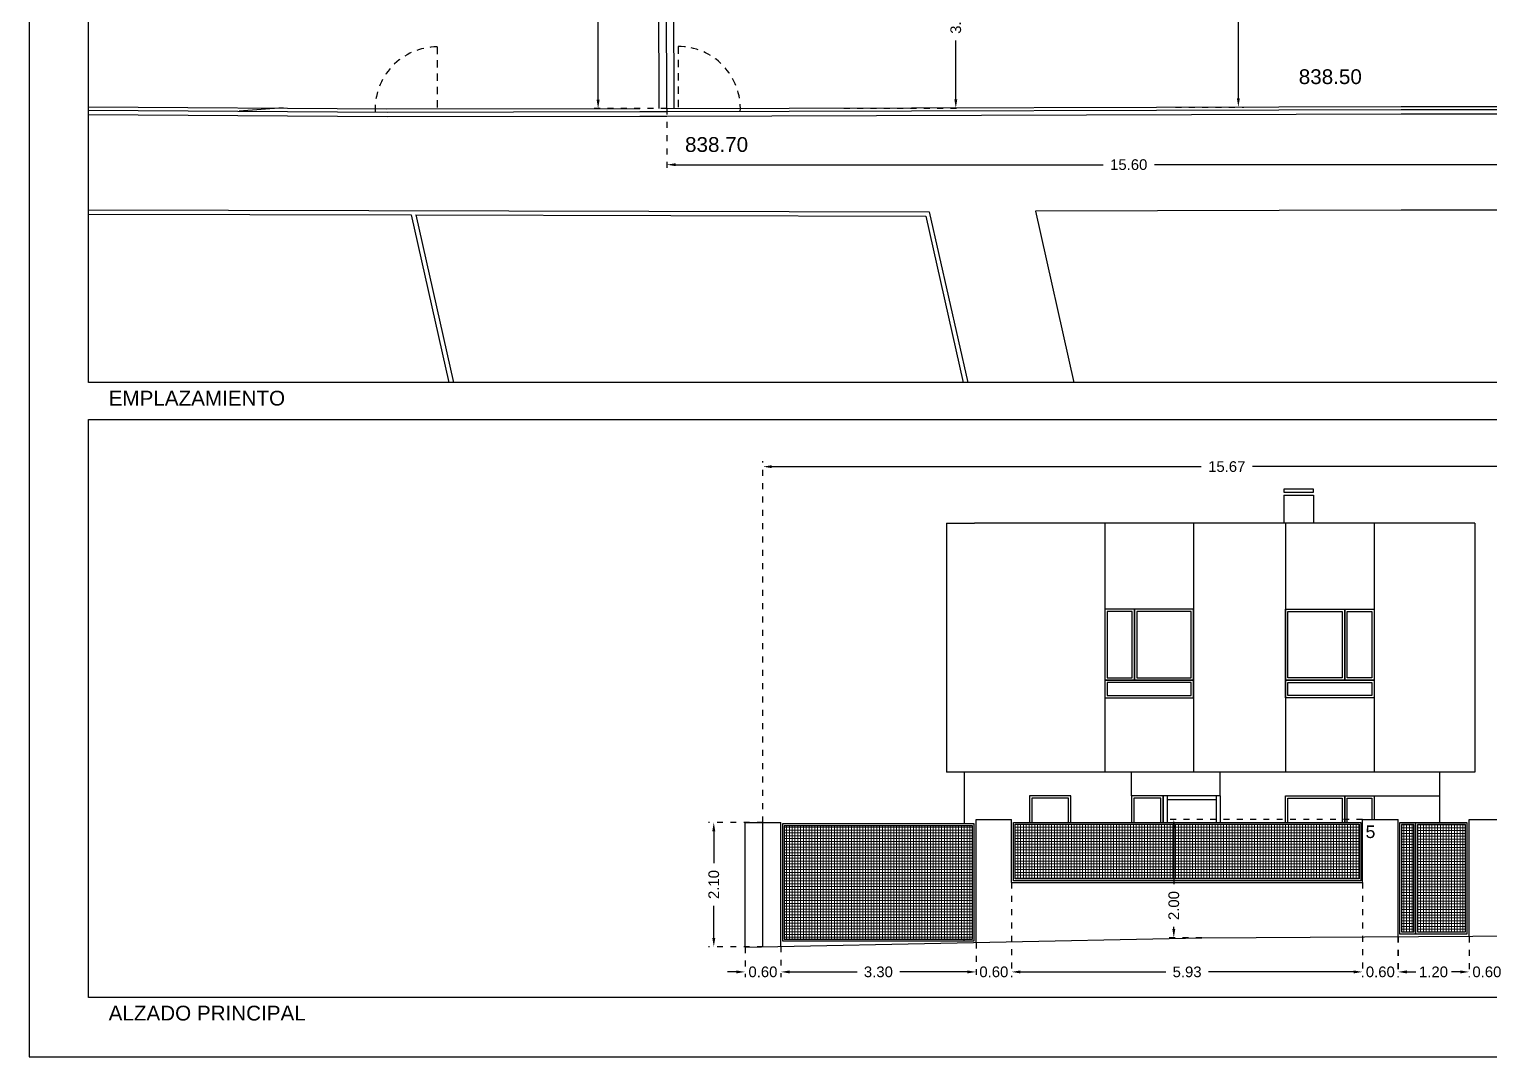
# Model space of a CAD drawing. Header units: millimetres. Extents: x 441061 to 442903, y 4515148 to 4515613.
# Drawn here: x 442407.15 to 442431.82, y 4515512.45 to 4515529.79 of the extents above; entities that cross this region are included whole.
import ezdxf
from ezdxf.enums import TextEntityAlignment as Align

# ---------------------------------------------------------------- set-up
doc = ezdxf.new("R2010")
doc.units = ezdxf.units.MM
for name, pattern in [('CONTINUA', [0]), ('PUNTOS2', [0.125, 0, -0.125]), ('RAYITAS', [0.375, 0.25, -0.125])]:
    doc.linetypes.add(name, pattern=pattern)
for name, color, linetype in [('01_alzado', 5, 'CONTINUA'), ('01_cotas', 254, 'Continuous'), ('01_ejes', 10, 'Continuous'), ('01_implantación', 5, 'Continuous'), ('01_piscinas', 254, 'Continuous'), ('01_proyección', 4, 'RAYITAS'), ('01_retranqueo', 250, 'Continuous'), ('01_seccion', 7, 'CONTINUA'), ('01_textos', 7, 'Continuous'), ('01_urb interior', 4, 'Continuous'), ('01_verjas', 254, 'Continuous')]:
    doc.layers.add(name, color=color, linetype=linetype)
doc.layers.add('01_cartela', color=6, linetype='Continuous', plot=False)
doc.layers.add('01_muebles_B', color=254, linetype='Continuous', lineweight=5)
doc.styles.add('Estilo1', font='swissel.ttf')
doc.styles.add('NIEVES2', font='sanss___.ttf')
doc.styles.add('ROMANS', font='romans')
doc.dimstyles.new('DECIMAL-50', dxfattribs={"dimtxt": 0.08, "dimasz": 0.15, "dimexe": 0.09, "dimexo": 0, "dimgap": 0.09, "dimtad": 0, "dimzin": 0, "dimdsep": 46, "dimtxsty": 'ROMANS', "dimcen": 0.09, "dimclrt": 6, "dimadec": 0, "dimazin": 0, "dimtfac": 1.38, "dimtix": 1, "dimtofl": 0, "dimtmove": 2, "dimatfit": 3, "dimldrblk": 'OBLIQUE', "dimfxl": 1, "dimtolj": 1, "dimtzin": 0, "dimarcsym": 0})
pattern_1 = [(90, (-35.0782, -0.007016), (-0.047625, 1e-17), []), (180, (-35.0782, -0.007016), (-1e-17, -0.047625), [])]
pattern_2 = [(90, (174.572723, 0), (-0.047625, 1e-17), []), (180, (174.572723, 0), (-1e-17, -0.047625), [])]

# ---------------------------------------------------------------- blocks, each defined once
blk = doc.blocks.new('*D271')
at = {"layer": '01_cotas', "color": 0, "linetype": 'PUNTOS2', "lineweight": -2, "transparency": 16777216}
for p, q in [((442417.919, 4515528.454), (442417.919, 4515527.418)), ((442433.523, 4515528.489), (442433.523, 4515527.418))]:
    blk.add_line(p, q, dxfattribs=at)
at = {"layer": '01_cotas', "color": 0, "lineweight": -2, "transparency": 16777216}
for p, q in [((442418.069, 4515527.508), (442425.287, 4515527.508)), ((442433.373, 4515527.508), (442426.156, 4515527.508))]:
    blk.add_line(p, q, dxfattribs=at)
at = {"layer": '01_cotas', "color": 0, "transparency": 16777216}
for points in [[(442418.069, 4515527.533), (442418.069, 4515527.483), (442417.919, 4515527.508)], [(442433.373, 4515527.533), (442433.373, 4515527.483), (442433.523, 4515527.508)]]:
    blk.add_solid(points, dxfattribs=at)
at = {"layer": '01_cotas', "color": 7, "transparency": 16777216, "insert": (442425.721, 4515527.508), "char_height": 0.18, "attachment_point": 5, "style": 'Estilo1'}
blk.add_mtext('\\A1;15.60', dxfattribs=at)
blk = doc.blocks.new('*D272')
at = {"layer": '01_cotas', "color": 0, "linetype": 'PUNTOS2', "lineweight": -2, "transparency": 16777216}
for p, q in [((442417.856, 4515548.467), (442416.669, 4515548.467)), ((442417.919, 4515528.454), (442416.669, 4515528.454))]:
    blk.add_line(p, q, dxfattribs=at)
at = {"layer": '01_cotas', "color": 0, "lineweight": -2, "transparency": 16777216}
for p, q in [((442416.759, 4515548.317), (442416.759, 4515538.875)), ((442416.759, 4515528.604), (442416.759, 4515538.046))]:
    blk.add_line(p, q, dxfattribs=at)
at = {"layer": '01_cotas', "color": 0, "transparency": 16777216}
for points in [[(442416.734, 4515548.317), (442416.784, 4515548.317), (442416.759, 4515548.467)], [(442416.734, 4515528.604), (442416.784, 4515528.604), (442416.759, 4515528.454)]]:
    blk.add_solid(points, dxfattribs=at)
at = {"layer": '01_cotas', "color": 7, "transparency": 16777216, "insert": (442416.759, 4515538.461), "char_height": 0.18, "attachment_point": 5, "rotation": 90, "style": 'Estilo1'}
blk.add_mtext('\\A1;20.01', dxfattribs=at)
blk = doc.blocks.new('*D275')
at = {"layer": '01_cotas', "color": 0, "linetype": 'PUNTOS2', "lineweight": -2, "transparency": 16777216}
for p, q in [((442420.903, 4515531.462), (442422.891, 4515531.462)), ((442420.912, 4515528.462), (442422.891, 4515528.462))]:
    blk.add_line(p, q, dxfattribs=at)
at = {"layer": '01_cotas', "color": 0, "lineweight": -2, "transparency": 16777216}
for p, q in [((442422.801, 4515531.312), (442422.801, 4515530.322)), ((442422.801, 4515528.612), (442422.801, 4515529.602))]:
    blk.add_line(p, q, dxfattribs=at)
at = {"layer": '01_cotas', "color": 0, "transparency": 16777216}
for points in [[(442422.776, 4515531.312), (442422.826, 4515531.312), (442422.801, 4515531.462)], [(442422.776, 4515528.612), (442422.826, 4515528.612), (442422.801, 4515528.462)]]:
    blk.add_solid(points, dxfattribs=at)
at = {"layer": '01_cotas', "color": 7, "transparency": 16777216, "insert": (442422.801, 4515529.962), "char_height": 0.18, "attachment_point": 5, "rotation": 90, "style": 'Estilo1'}
blk.add_mtext('\\A1;3.00', dxfattribs=at)
blk = doc.blocks.new('*D276')
at = {"layer": '01_cotas', "color": 0, "linetype": 'PUNTOS2', "lineweight": -2, "transparency": 16777216}
for p, q in [((442426.498, 4515533.378), (442427.663, 4515533.378)), ((442426.512, 4515528.478), (442427.663, 4515528.478))]:
    blk.add_line(p, q, dxfattribs=at)
at = {"layer": '01_cotas', "color": 0, "lineweight": -2, "transparency": 16777216}
for p, q in [((442427.573, 4515533.228), (442427.573, 4515531.289)), ((442427.573, 4515528.628), (442427.573, 4515530.566))]:
    blk.add_line(p, q, dxfattribs=at)
at = {"layer": '01_cotas', "color": 0, "transparency": 16777216}
for points in [[(442427.548, 4515533.228), (442427.598, 4515533.228), (442427.573, 4515533.378)], [(442427.548, 4515528.628), (442427.598, 4515528.628), (442427.573, 4515528.478)]]:
    blk.add_solid(points, dxfattribs=at)
at = {"layer": '01_cotas', "color": 7, "transparency": 16777216, "insert": (442427.573, 4515530.928), "char_height": 0.18, "attachment_point": 5, "rotation": 90, "style": 'Estilo1'}
blk.add_mtext('\\A1;4.90', dxfattribs=at)
blk = doc.blocks.new('*D539')
at = {"layer": '01_cotas', "color": 0, "linetype": 'PUNTOS2', "lineweight": -2, "transparency": 16777216}
for p, q in [((442429.671, 4515516.455), (442426.393, 4515516.455)), ((442426.956, 4515514.455), (442426.393, 4515514.455))]:
    blk.add_line(p, q, dxfattribs=at)
at = {"layer": '01_cotas', "color": 0, "lineweight": -2, "transparency": 16777216}
for p, q in [((442426.483, 4515516.305), (442426.483, 4515515.36)), ((442426.483, 4515514.605), (442426.483, 4515514.639))]:
    blk.add_line(p, q, dxfattribs=at)
at = {"layer": '01_cotas', "color": 0, "transparency": 16777216}
for points in [[(442426.458, 4515516.305), (442426.508, 4515516.305), (442426.483, 4515516.455)], [(442426.458, 4515514.605), (442426.508, 4515514.605), (442426.483, 4515514.455)]]:
    blk.add_solid(points, dxfattribs=at)
at = {"layer": '01_cotas', "color": 7, "transparency": 16777216, "insert": (442426.483, 4515515), "char_height": 0.18, "attachment_point": 5, "rotation": 90, "style": 'Estilo1'}
blk.add_mtext('\\A1;2.00', dxfattribs=at)
blk = doc.blocks.new('*D540')
at = {"layer": '01_cotas', "color": 0, "linetype": 'PUNTOS2', "lineweight": -2, "transparency": 16777216}
for p, q in [((442419.543, 4515516.405), (442419.543, 4515522.5)), ((442435.211, 4515516.605), (442435.211, 4515522.5))]:
    blk.add_line(p, q, dxfattribs=at)
at = {"layer": '01_cotas', "color": 0, "lineweight": -2, "transparency": 16777216}
for p, q in [((442419.693, 4515522.41), (442426.946, 4515522.41)), ((442435.061, 4515522.41), (442427.809, 4515522.41))]:
    blk.add_line(p, q, dxfattribs=at)
at = {"layer": '01_cotas', "color": 0, "transparency": 16777216}
for points in [[(442419.693, 4515522.435), (442419.693, 4515522.385), (442419.543, 4515522.41)], [(442435.061, 4515522.435), (442435.061, 4515522.385), (442435.211, 4515522.41)]]:
    blk.add_solid(points, dxfattribs=at)
at = {"layer": '01_cotas', "color": 7, "transparency": 16777216, "insert": (442427.377, 4515522.41), "char_height": 0.18, "attachment_point": 5, "style": 'Estilo1'}
blk.add_mtext('\\A1;15.67', dxfattribs=at)
blk = doc.blocks.new('*D541')
at = {"layer": '01_cotas', "color": 0, "linetype": 'PUNTOS2', "lineweight": -2, "transparency": 16777216}
for p, q in [((442419.543, 4515516.405), (442418.623, 4515516.405)), ((442419.543, 4515514.305), (442418.623, 4515514.305))]:
    blk.add_line(p, q, dxfattribs=at)
at = {"layer": '01_cotas', "color": 0, "lineweight": -2, "transparency": 16777216}
for p, q in [((442418.713, 4515516.255), (442418.713, 4515515.715)), ((442418.713, 4515514.455), (442418.713, 4515514.995))]:
    blk.add_line(p, q, dxfattribs=at)
at = {"layer": '01_cotas', "color": 0, "transparency": 16777216}
for points in [[(442418.688, 4515516.255), (442418.738, 4515516.255), (442418.713, 4515516.405)], [(442418.688, 4515514.455), (442418.738, 4515514.455), (442418.713, 4515514.305)]]:
    blk.add_solid(points, dxfattribs=at)
at = {"layer": '01_cotas', "color": 7, "transparency": 16777216, "insert": (442418.713, 4515515.355), "char_height": 0.18, "attachment_point": 5, "rotation": 90, "style": 'Estilo1'}
blk.add_mtext('\\A1;2.10', dxfattribs=at)
blk = doc.blocks.new('*D543')
at = {"layer": '01_cotas', "color": 0, "linetype": 'PUNTOS2', "lineweight": -2, "transparency": 16777216}
for p, q in [((442419.243, 4515514.299), (442419.243, 4515513.79)), ((442419.843, 4515514.311), (442419.843, 4515513.79))]:
    blk.add_line(p, q, dxfattribs=at)
at = {"layer": '01_cotas', "color": 0, "lineweight": -2, "transparency": 16777216}
for p, q in [((442419.093, 4515513.88), (442418.943, 4515513.88)), ((442419.993, 4515513.88), (442420.143, 4515513.88))]:
    blk.add_line(p, q, dxfattribs=at)
at = {"layer": '01_cotas', "color": 0, "transparency": 16777216}
for points in [[(442419.093, 4515513.905), (442419.093, 4515513.855), (442419.243, 4515513.88)], [(442419.993, 4515513.905), (442419.993, 4515513.855), (442419.843, 4515513.88)]]:
    blk.add_solid(points, dxfattribs=at)
at = {"layer": '01_cotas', "color": 7, "transparency": 16777216, "insert": (442419.543, 4515513.88), "char_height": 0.18, "attachment_point": 5, "style": 'Estilo1'}
blk.add_mtext('\\A1;0.60', dxfattribs=at)
blk = doc.blocks.new('*D544')
at = {"layer": '01_cotas', "color": 0, "linetype": 'PUNTOS2', "lineweight": -2, "transparency": 16777216}
for p, q in [((442419.843, 4515514.311), (442419.843, 4515513.79)), ((442423.143, 4515514.378), (442423.143, 4515513.79))]:
    blk.add_line(p, q, dxfattribs=at)
at = {"layer": '01_cotas', "color": 0, "lineweight": -2, "transparency": 16777216}
for p, q in [((442419.993, 4515513.88), (442421.133, 4515513.88)), ((442422.993, 4515513.88), (442421.854, 4515513.88))]:
    blk.add_line(p, q, dxfattribs=at)
at = {"layer": '01_cotas', "color": 0, "transparency": 16777216}
for points in [[(442419.993, 4515513.905), (442419.993, 4515513.855), (442419.843, 4515513.88)], [(442422.993, 4515513.905), (442422.993, 4515513.855), (442423.143, 4515513.88)]]:
    blk.add_solid(points, dxfattribs=at)
at = {"layer": '01_cotas', "color": 7, "transparency": 16777216, "insert": (442421.493, 4515513.88), "char_height": 0.18, "attachment_point": 5, "style": 'Estilo1'}
blk.add_mtext('\\A1;3.30', dxfattribs=at)
blk = doc.blocks.new('*D545')
at = {"layer": '01_cotas', "color": 0, "linetype": 'PUNTOS2', "lineweight": -2, "transparency": 16777216}
for p, q in [((442423.743, 4515515.39), (442423.743, 4515513.79)), ((442423.143, 4515514.378), (442423.143, 4515513.79))]:
    blk.add_line(p, q, dxfattribs=at)
at = {"layer": '01_cotas', "color": 0, "lineweight": -2, "transparency": 16777216}
for p, q in [((442422.993, 4515513.88), (442422.843, 4515513.88)), ((442423.893, 4515513.88), (442424.043, 4515513.88))]:
    blk.add_line(p, q, dxfattribs=at)
at = {"layer": '01_cotas', "color": 0, "transparency": 16777216}
for points in [[(442422.993, 4515513.905), (442422.993, 4515513.855), (442423.143, 4515513.88)], [(442423.893, 4515513.905), (442423.893, 4515513.855), (442423.743, 4515513.88)]]:
    blk.add_solid(points, dxfattribs=at)
at = {"layer": '01_cotas', "color": 7, "transparency": 16777216, "insert": (442423.443, 4515513.88), "char_height": 0.18, "attachment_point": 5, "style": 'Estilo1'}
blk.add_mtext('\\A1;0.60', dxfattribs=at)
blk = doc.blocks.new('*D546')
at = {"layer": '01_cotas', "color": 0, "linetype": 'PUNTOS2', "lineweight": -2, "transparency": 16777216}
for p, q in [((442423.743, 4515515.39), (442423.743, 4515513.79)), ((442429.671, 4515515.39), (442429.671, 4515513.79))]:
    blk.add_line(p, q, dxfattribs=at)
at = {"layer": '01_cotas', "color": 0, "lineweight": -2, "transparency": 16777216}
for p, q in [((442423.893, 4515513.88), (442426.347, 4515513.88)), ((442429.521, 4515513.88), (442427.067, 4515513.88))]:
    blk.add_line(p, q, dxfattribs=at)
at = {"layer": '01_cotas', "color": 0, "transparency": 16777216}
for points in [[(442423.893, 4515513.905), (442423.893, 4515513.855), (442423.743, 4515513.88)], [(442429.521, 4515513.905), (442429.521, 4515513.855), (442429.671, 4515513.88)]]:
    blk.add_solid(points, dxfattribs=at)
at = {"layer": '01_cotas', "color": 7, "transparency": 16777216, "insert": (442426.707, 4515513.88), "char_height": 0.18, "attachment_point": 5, "style": 'Estilo1'}
blk.add_mtext('\\A1;5.93', dxfattribs=at)
blk = doc.blocks.new('*D547')
at = {"layer": '01_cotas', "color": 0, "linetype": 'PUNTOS2', "lineweight": -2, "transparency": 16777216}
for p, q in [((442429.671, 4515515.39), (442429.671, 4515513.79)), ((442430.271, 4515514.475), (442430.271, 4515513.79))]:
    blk.add_line(p, q, dxfattribs=at)
at = {"layer": '01_cotas', "color": 0, "lineweight": -2, "transparency": 16777216}
for p, q in [((442429.521, 4515513.88), (442429.371, 4515513.88)), ((442430.421, 4515513.88), (442430.571, 4515513.88))]:
    blk.add_line(p, q, dxfattribs=at)
at = {"layer": '01_cotas', "color": 0, "transparency": 16777216}
for points in [[(442429.521, 4515513.905), (442429.521, 4515513.855), (442429.671, 4515513.88)], [(442430.421, 4515513.905), (442430.421, 4515513.855), (442430.271, 4515513.88)]]:
    blk.add_solid(points, dxfattribs=at)
at = {"layer": '01_cotas', "color": 7, "transparency": 16777216, "insert": (442429.971, 4515513.88), "char_height": 0.18, "attachment_point": 5, "style": 'Estilo1'}
blk.add_mtext('\\A1;0.60', dxfattribs=at)
blk = doc.blocks.new('*D548')
at = {"layer": '01_cotas', "color": 0, "linetype": 'PUNTOS2', "lineweight": -2, "transparency": 16777216}
for p, q in [((442430.267, 4515514.475), (442430.267, 4515513.79)), ((442431.471, 4515514.475), (442431.471, 4515513.79))]:
    blk.add_line(p, q, dxfattribs=at)
at = {"layer": '01_cotas', "color": 0, "lineweight": -2, "transparency": 16777216}
for p, q in [((442430.417, 4515513.88), (442430.516, 4515513.88)), ((442431.321, 4515513.88), (442431.223, 4515513.88))]:
    blk.add_line(p, q, dxfattribs=at)
at = {"layer": '01_cotas', "color": 0, "transparency": 16777216}
for points in [[(442430.417, 4515513.905), (442430.417, 4515513.855), (442430.267, 4515513.88)], [(442431.321, 4515513.905), (442431.321, 4515513.855), (442431.471, 4515513.88)]]:
    blk.add_solid(points, dxfattribs=at)
at = {"layer": '01_cotas', "color": 7, "transparency": 16777216, "insert": (442430.869, 4515513.88), "char_height": 0.18, "attachment_point": 5, "style": 'Estilo1'}
blk.add_mtext('\\A1;1.20', dxfattribs=at)
blk = doc.blocks.new('*D549')
at = {"layer": '01_cotas', "color": 0, "linetype": 'PUNTOS2', "lineweight": -2, "transparency": 16777216}
for p, q in [((442432.071, 4515515.39), (442432.071, 4515513.79)), ((442431.471, 4515514.475), (442431.471, 4515513.79))]:
    blk.add_line(p, q, dxfattribs=at)
at = {"layer": '01_cotas', "color": 0, "lineweight": -2, "transparency": 16777216}
for p, q in [((442431.321, 4515513.88), (442431.171, 4515513.88)), ((442432.221, 4515513.88), (442432.371, 4515513.88))]:
    blk.add_line(p, q, dxfattribs=at)
at = {"layer": '01_cotas', "color": 0, "transparency": 16777216}
for points in [[(442431.321, 4515513.905), (442431.321, 4515513.855), (442431.471, 4515513.88)], [(442432.221, 4515513.905), (442432.221, 4515513.855), (442432.071, 4515513.88)]]:
    blk.add_solid(points, dxfattribs=at)
at = {"layer": '01_cotas', "color": 7, "transparency": 16777216, "insert": (442431.771, 4515513.88), "char_height": 0.18, "attachment_point": 5, "style": 'Estilo1'}
blk.add_mtext('\\A1;0.60', dxfattribs=at)

msp = doc.modelspace()

# ---------------------------------------------------------------- hatches: boundary and pattern name
at = {"layer": '01_muebles_B'}
h = msp.add_hatch(dxfattribs=at)
h.set_pattern_fill('ANSI37', color=256, scale=0.015, angle=45)
h.set_pattern_definition(pattern_2)
h.paths.add_polyline_path([(442419.903, 4515514.433), (442423.083, 4515514.433), (442423.083, 4515516.348), (442419.903, 4515516.348)])
h = msp.add_hatch(dxfattribs=at)
h.set_pattern_fill('ANSI37', color=256, scale=0.015, angle=45)
h.set_pattern_definition(pattern_2)
h.paths.add_polyline_path([(442423.803, 4515516.375), (442429.611, 4515516.375), (442429.611, 4515515.45), (442423.803, 4515515.45)])
h = msp.add_hatch(dxfattribs=at)
h.set_pattern_fill('ANSI37', color=256, scale=0.015, angle=45)
h.set_pattern_definition(pattern_1)
h.paths.add_polyline_path([(442430.327, 4515514.554), (442430.537, 4515514.554), (442430.537, 4515516.368), (442430.327, 4515516.368)])
h = msp.add_hatch(dxfattribs=at)
h.set_pattern_fill('ANSI37', color=256, scale=0.015, angle=45)
h.set_pattern_definition(pattern_1)
h.paths.add_polyline_path([(442431.407, 4515516.368), (442430.597, 4515516.368), (442430.597, 4515514.554), (442431.407, 4515514.554)])

# ---------------------------------------------------------------- linework, layer by layer
at = {"layer": '01_alzado'}
for p, q in [((442428.343, 4515521.931, 0), (442428.843, 4515521.931, 0)), ((442428.343, 4515521.931, 0), (442428.343, 4515521.455, 0)), ((442428.843, 4515521.931, 0), (442428.843, 4515521.455, 0)), ((442422.643, 4515521.455, 0), (442423.118, 4515521.455, 0)), ((442422.643, 4515521.455, 0), (442422.643, 4515517.255, 0)), ((442431.568, 4515521.455, 0), (442423.118, 4515521.455, 0)), ((442425.318, 4515521.455, 0), (442425.318, 4515517.255, 0)), ((442426.818, 4515521.455, 0), (442426.818, 4515517.255, 0)), ((442428.368, 4515521.455, 0), (442428.368, 4515517.255, 0)), ((442429.868, 4515521.455, 0), (442429.868, 4515517.255, 0)), ((442431.568, 4515521.455, 0), (442431.568, 4515517.255, 0)), ((442431.568, 4515517.255, 0), (442422.643, 4515517.255, 0)), ((442422.943, 4515517.255, 0), (442422.943, 4515516.378, 0)), ((442425.768, 4515516.855, 0), (442425.768, 4515517.255, 0)), ((442427.268, 4515516.855, 0), (442427.268, 4515517.255, 0)), ((442430.968, 4515517.255, 0), (442430.968, 4515516.398, 0)), ((442425.768, 4515516.855, 0), (442425.768, 4515516.405, 0)), ((442427.268, 4515516.855, 0), (442425.768, 4515516.855, 0)), ((442426.303, 4515516.855, 0), (442426.303, 4515516.405, 0)), ((442427.198, 4515516.855, 0), (442426.373, 4515516.855, 0)), ((442426.373, 4515516.855, 0), (442426.373, 4515516.405, 0)), ((442427.198, 4515516.785, 0), (442426.373, 4515516.785, 0)), ((442427.198, 4515516.855, 0), (442427.198, 4515516.405, 0)), ((442427.268, 4515516.855, 0), (442427.268, 4515516.405, 0)), ((442429.868, 4515516.855, 0), (442430.969, 4515516.855, 0)), ((442422.943, 4515514.403, 0), (442422.943, 4515514.42, 0))]:
    msp.add_line(p, q, dxfattribs=at)
at = {"layer": '01_alzado', "elevation": 0}
for points in [[(442408.15, 4515554.517), (442444.917, 4515554.517), (442444.917, 4515523.829), (442408.15, 4515523.829)], [(442408.15, 4515523.204), (442444.917, 4515523.204), (442444.917, 4515513.447), (442408.15, 4515513.447)], [(442428.843, 4515522.029), (442428.343, 4515522.029), (442428.343, 4515521.98), (442428.843, 4515521.98)]]:
    msp.add_lwpolyline(points, close=True, dxfattribs=at)
at = {"layer": '01_alzado', "color": 5, "elevation": 0}
for points in [[(442425.818, 4515520.005), (442425.318, 4515520.005), (442425.318, 4515518.805), (442425.818, 4515518.805)], [(442426.818, 4515520.005), (442425.818, 4515520.005), (442425.818, 4515518.805), (442426.818, 4515518.805)], [(442428.369, 4515520.005), (442429.369, 4515520.005), (442429.369, 4515518.805), (442428.369, 4515518.805)], [(442429.369, 4515520.005), (442429.869, 4515520.005), (442429.869, 4515518.805), (442429.369, 4515518.805)], [(442426.818, 4515518.805), (442425.319, 4515518.805), (442425.319, 4515518.505), (442426.818, 4515518.505)], [(442428.369, 4515518.805), (442429.868, 4515518.805), (442429.868, 4515518.505), (442428.369, 4515518.505)]]:
    msp.add_lwpolyline(points, close=True, dxfattribs=at)
at = {"layer": '01_alzado', "color": 254, "elevation": 0}
for points in [[(442425.778, 4515519.965), (442425.358, 4515519.965), (442425.358, 4515518.845), (442425.778, 4515518.845)], [(442426.778, 4515519.965), (442425.858, 4515519.965), (442425.858, 4515518.845), (442426.778, 4515518.845)], [(442428.409, 4515519.965), (442429.329, 4515519.965), (442429.329, 4515518.845), (442428.409, 4515518.845)], [(442429.409, 4515519.965), (442429.829, 4515519.965), (442429.829, 4515518.845), (442429.409, 4515518.845)], [(442426.778, 4515518.765), (442425.359, 4515518.765), (442425.359, 4515518.545), (442426.778, 4515518.545)], [(442428.409, 4515518.765), (442429.828, 4515518.765), (442429.828, 4515518.545), (442428.409, 4515518.545)]]:
    msp.add_lwpolyline(points, close=True, dxfattribs=at)
at = {"layer": '01_alzado', "color": 5, "elevation": 0}
for points in [[(442424.743, 4515516.405), (442424.743, 4515516.855), (442424.043, 4515516.855), (442424.043, 4515516.405)], [(442428.369, 4515516.405), (442428.369, 4515516.855), (442429.369, 4515516.855), (442429.369, 4515516.405)], [(442429.369, 4515516.405), (442429.369, 4515516.855), (442429.869, 4515516.855), (442429.869, 4515516.455)]]:
    msp.add_lwpolyline(points, dxfattribs=at)
at = {"layer": '01_alzado', "color": 254, "elevation": 0}
for points in [[(442424.703, 4515516.405), (442424.703, 4515516.815), (442424.083, 4515516.815), (442424.083, 4515516.405)], [(442426.263, 4515516.405), (442426.263, 4515516.815), (442425.808, 4515516.815), (442425.808, 4515516.405)], [(442428.409, 4515516.405), (442428.409, 4515516.815), (442429.329, 4515516.815), (442429.329, 4515516.405)], [(442429.409, 4515516.405), (442429.409, 4515516.815), (442429.829, 4515516.815), (442429.829, 4515516.455)]]:
    msp.add_lwpolyline(points, dxfattribs=at)
at = {"layer": '01_alzado', "elevation": 0}
msp.add_lwpolyline([(442426.303, 4515516.405), (442426.303, 4515516.855), (442425.768, 4515516.855), (442425.768, 4515516.405)], dxfattribs=at)
at = {"layer": '01_cartela', "color": 3, "elevation": 0}
msp.add_lwpolyline([(442407.15, 4515555.517), (442407.15, 4515512.447), (442468.426, 4515512.447), (442468.426, 4515555.517)], close=True, dxfattribs=at)
at = {"layer": '01_ejes', "color": 10, "ltscale": 0.25}
msp.add_line((442417.856, 4515548.467, 0), (442417.912, 4515528.454, 0), dxfattribs=at)
at = {"layer": '01_ejes'}
msp.add_line((442419.543, 4515514.305, 0), (442419.543, 4515516.405, 0), dxfattribs=at)
at = {"layer": '01_implantación', "linetype": 'Continuous'}
for p, q in [((442417.732, 4515548.217, 0), (442417.787, 4515528.454, 0)), ((442417.982, 4515548.218, 0), (442418.037, 4515528.454, 0)), ((442413.193, 4515528.443, 0), (442408.15, 4515528.481, 0)), ((442417.464, 4515528.453, 0), (442413.193, 4515528.443, 0)), ((442417.919, 4515528.454, 0), (442430.321, 4515528.489, 0)), ((442430.321, 4515528.489, 0), (442433.523, 4515528.489, 0))]:
    msp.add_line(p, q, dxfattribs=at)
at = {"layer": '01_piscinas', "linetype": 'CONTINUA'}
msp.add_line((442411.437, 4515528.468, 0), (442410.695, 4515528.412, 0), dxfattribs=at)
at = {"layer": '01_piscinas'}
for p, q in [((442408.15, 4515526.748, 0), (442422.353, 4515526.714, 0)), ((442408.15, 4515526.673, 0), (442413.603, 4515526.66, 0)), ((442413.603, 4515526.66, 0), (442414.238, 4515523.829, 0)), ((442413.679, 4515526.66, 0), (442414.315, 4515523.829, 0)), ((442413.679, 4515526.66, 0), (442422.293, 4515526.639, 0)), ((442422.293, 4515526.639, 0), (442422.925, 4515523.829, 0)), ((442422.353, 4515526.714, 0), (442423.001, 4515523.829, 0)), ((442424.145, 4515526.721, 0), (442424.795, 4515523.829, 0))]:
    msp.add_line(p, q, dxfattribs=at)
at = {"layer": '01_piscinas', "elevation": 0}
msp.add_lwpolyline([(442444.917, 4515526.689, -0.004122), (442438.951, 4515526.739), (442433.568, 4515526.739), (442433.523, 4515526.739), (442430.324, 4515526.739), (442424.145, 4515526.721)], format="xyb", dxfattribs=at)
at = {"layer": '01_proyección', "color": 120, "linetype": 'RAYITAS', "ltscale": 0.5}
for p, q in [((442414.04, 4515529.497, 0), (442414.043, 4515528.398, 0)), ((442418.109, 4515529.504, 0), (442418.112, 4515528.405, 0))]:
    msp.add_line(p, q, dxfattribs=at)
for centre, start, end in [((442414.043, 4515528.447, 0), 90.1597, 182.8412), ((442418.112, 4515528.454, 0), 357.4502, 90.1597)]:
    msp.add_arc(centre, 1.05, start, end, dxfattribs=at)
at = {"layer": '01_retranqueo', "color": 170}
msp.add_lwpolyline([(442426.956, 4515514.455), (442436.111, 4515514.51)], dxfattribs=at)
at = {"layer": '01_retranqueo', "color": 170, "elevation": 0}
msp.add_lwpolyline([(442419.243, 4515514.299), (442426.956, 4515514.455)], dxfattribs=at)
at = {"layer": '01_seccion'}
for p, q in [((442419.243, 4515514.299, 0), (442419.243, 4515516.405, 0)), ((442419.243, 4515516.405, 0), (442419.843, 4515516.405, 0)), ((442419.843, 4515514.311, 0), (442419.843, 4515516.405, 0)), ((442423.143, 4515514.378, 0), (442423.143, 4515516.455, 0)), ((442423.143, 4515516.455, 0), (442423.743, 4515516.455, 0)), ((442423.743, 4515515.39, 0), (442423.743, 4515516.455, 0)), ((442429.671, 4515515.39, 0), (442429.671, 4515516.455, 0)), ((442429.671, 4515516.455, 0), (442430.271, 4515516.455, 0)), ((442430.271, 4515514.475, 0), (442430.271, 4515516.455, 0)), ((442431.471, 4515514.482, 0), (442431.471, 4515516.455, 0)), ((442431.471, 4515516.455, 0), (442432.071, 4515516.455, 0)), ((442423.743, 4515515.39, 0), (442429.671, 4515515.39, 0))]:
    msp.add_line(p, q, dxfattribs=at)
at = {"layer": '01_urb interior', "color": 2, "elevation": 0}
for points in [[(442408.15, 4515528.431), (442413.194, 4515528.394), (442417.466, 4515528.403), (442417.921, 4515528.404), (442430.323, 4515528.439), (442433.525, 4515528.439), (442433.57, 4515528.439), (442438.966, 4515528.439, 0.00413), (442444.917, 4515528.39, 0.00413)], [(442408.15, 4515528.356), (442413.194, 4515528.319), (442417.466, 4515528.328), (442417.921, 4515528.329), (442430.323, 4515528.364), (442433.525, 4515528.364), (442433.57, 4515528.364), (442438.966, 4515528.364, 0.00413), (442444.917, 4515528.315, 0.00413)]]:
    msp.add_lwpolyline(points, format="xyb", dxfattribs=at)
at = {"layer": '01_verjas'}
for points, elevation in [([(442419.873, 4515514.403), (442423.113, 4515514.403), (442423.113, 4515516.378), (442419.873, 4515516.378)], 1676.821), ([(442419.903, 4515514.433), (442423.083, 4515514.433), (442423.083, 4515516.348), (442419.903, 4515516.348)], 1676.821), ([(442423.773, 4515516.405), (442429.641, 4515516.405), (442429.641, 4515515.42), (442423.773, 4515515.42)], 0), ([(442423.803, 4515516.375), (442429.611, 4515516.375), (442429.611, 4515515.45), (442423.803, 4515515.45)], 0), ([(442430.297, 4515514.524), (442430.567, 4515514.524), (442430.567, 4515516.398), (442430.297, 4515516.398)], -837.551), ([(442430.327, 4515514.554), (442430.537, 4515514.554), (442430.537, 4515516.368), (442430.327, 4515516.368)], -837.551), ([(442431.437, 4515516.398), (442430.567, 4515516.398), (442430.567, 4515514.524), (442431.437, 4515514.524)], -837.551), ([(442431.407, 4515516.368), (442430.597, 4515516.368), (442430.597, 4515514.554), (442431.407, 4515514.554)], -837.551)]:
    msp.add_lwpolyline(points, close=True, dxfattribs=dict(at, elevation=elevation))

# ---------------------------------------------------------------- texts
at = {"layer": '01_textos', "color": 5, "ltscale": 0.01, "style": 'NIEVES2'}
for s, p in [('838.50', (442429.126, 4515528.869, 0)), ('838.70', (442418.76, 4515527.724, 0))]:
    msp.add_text(s, height=0.2494, dxfattribs=at).set_placement(p, align=Align.CENTER)
for s, p in [('EMPLAZAMIENTO', (442408.492, 4515523.442, 0)), ('ALZADO PRINCIPAL', (442408.492, 4515513.06, 0))]:
    msp.add_text(s, height=0.24938, dxfattribs=at).set_placement(p)
at = {"layer": '01_textos', "color": 7, "style": 'Estilo1'}
msp.add_text('5', height=0.212, dxfattribs=at).set_placement((442429.804, 4515516.14, -839.271), align=Align.CENTER)

# ---------------------------------------------------------------- dimensions: what is measured, and where the dimension line sits
at = {"layer": '01_cotas', "color": 251}
for base, p1, p2, picture, middle in [((442416.759, 4515548.467), (442417.919, 4515528.454), (442417.856, 4515548.467, 0), '*D272', (442416.759, 4515538.461)), ((442427.573, 4515528.478), (442426.498, 4515533.378, 0), (442426.512, 4515528.478, 0), '*D276', (442427.573, 4515530.928)), ((442422.801, 4515528.462), (442420.903, 4515531.462, 0), (442420.912, 4515528.462, 0), '*D275', (442422.801, 4515529.962)), ((442418.713, 4515514.305), (442419.543, 4515516.405), (442419.543, 4515514.305, 0), '*D541', (442418.713, 4515515.355))]:
    dim = msp.add_linear_dim(base=base, p1=p1, p2=p2, angle=90, dimstyle='DECIMAL-50', override={"dimtxt": 0.18, "dimtxsty": 'Estilo1', "dimsah": 1, "dimclrt": 7, "dimfxl": 0.09, "dimarcsym": 2}, dxfattribs=at)
    dim.commit()
    dim.dimension.update_dxf_attribs({"geometry": picture, "text_midpoint": middle})
for base, p1, p2, picture, middle in [((442433.523, 4515527.508), (442417.919, 4515528.454, 0), (442433.523, 4515528.489), '*D271', (442425.721, 4515527.508)), ((442435.211, 4515522.41), (442419.543, 4515516.405, 0), (442435.211, 4515516.605, 0), '*D540', (442427.377, 4515522.41)), ((442423.743, 4515513.88), (442423.143, 4515514.378), (442423.743, 4515515.39, 0), '*D545', (442423.443, 4515513.88)), ((442429.671, 4515513.88), (442423.743, 4515515.39), (442429.671, 4515515.39, 0), '*D546', (442426.707, 4515513.88)), ((442430.271, 4515513.88), (442429.671, 4515515.39, 0), (442430.271, 4515514.475, 0), '*D547', (442429.971, 4515513.88)), ((442432.071, 4515513.88), (442431.471, 4515514.475), (442432.071, 4515515.39, 0), '*D549', (442431.771, 4515513.88)), ((442419.843, 4515513.88), (442419.243, 4515514.299, 0), (442419.843, 4515514.311, 0), '*D543', (442419.543, 4515513.88)), ((442423.143, 4515513.88), (442419.843, 4515514.311), (442423.143, 4515514.378, 0), '*D544', (442421.493, 4515513.88)), ((442431.471, 4515513.88), (442430.267, 4515514.475), (442431.471, 4515514.475, 0), '*D548', (442430.869, 4515513.88))]:
    dim = msp.add_linear_dim(base=base, p1=p1, p2=p2, dimstyle='DECIMAL-50', override={"dimtxt": 0.18, "dimtxsty": 'Estilo1', "dimsah": 1, "dimclrt": 7, "dimfxl": 0.09, "dimarcsym": 2}, dxfattribs=at)
    dim.commit()
    dim.dimension.update_dxf_attribs({"geometry": picture, "text_midpoint": middle})
dim = msp.add_linear_dim(base=(442426.483, 4515514.455, 839.482), p1=(442429.671, 4515516.455, 0), p2=(442426.956, 4515514.455), angle=90, dimstyle='DECIMAL-50', override={"dimtxt": 0.18, "dimtxsty": 'Estilo1', "dimsah": 1, "dimclrt": 7, "dimfxl": 0.09, "dimarcsym": 2}, dxfattribs=at)
dim.commit()
dim.dimension.update_dxf_attribs({"geometry": '*D539', "text_midpoint": (442426.483, 4515515, 839.482), "dimtype": 160})

doc.saveas('drawing.dxf')
